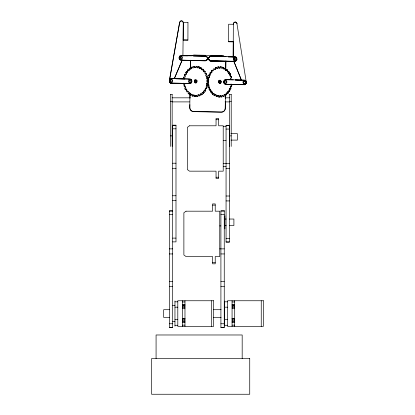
<?xml version="1.0" encoding="UTF-8"?>
<svg xmlns="http://www.w3.org/2000/svg" width="415" height="415" viewBox="0 0 415 415"><rect width="100%" height="100%" fill="white"/><g stroke="black" fill="none" stroke-linecap="round" stroke-linejoin="round"><path stroke-width="0.62" d="M187.969 22.566L187.912 40.079L183.197 40.042L183.254 22.529L187.99 22.669M233.204 57.254L233.272 41.78L228.561 41.749L228.618 24.236L233.329 24.272C233.09 22.54 235.528 21.015 236.576 22.758M233.183 57.151L233.329 24.272M182.901 56.087L183.311 23.11L182.782 21.456M189.971 93.468L189.785 107.615A3.792 3.792 5.2 0 0 193.504 111.443L221.403 112.014A3.74 3.735 5.2 0 0 225.226 108.331L225.407 94.184M190.288 69.03L190.397 60.673M189.863 104.575L189.821 107.791A3.792 3.792 5.2 0 0 193.54 111.625L221.439 112.19A3.74 3.735 5.2 0 0 225.262 108.512L225.34 102.08M189.946 98.148L190.013 93.002M190.329 68.568L190.438 60.206M225.719 70.389L225.833 61.389M225.392 98.22L225.433 95.004M225.75 70.571L225.874 60.922M195.569 95.315L196.7 95.372L195.569 95.315L195.527 96.576L194.417 96.488L194.459 95.227L193.364 95.004L193.141 96.228L192.052 95.772L193.141 96.228M195.953 67.572L194.822 67.51L195.953 67.572L195.994 66.307L197.12 66.504L195.994 66.307M198.38 66.659L199.47 67.116L198.38 66.659L198.152 67.884L197.058 67.661L197.099 66.4M208.641 80.287L207.697 80.209L207.625 81.573L208.589 81.755L207.059 81.62L208.019 81.802L207.946 83.166L207.007 83.088L207.946 83.166M219.696 95.803L220.827 95.86L219.696 95.803L219.654 97.063L218.544 96.975L218.586 95.715L217.491 95.492L217.268 96.716L216.179 96.259L217.268 96.716M220.08 68.06L218.949 67.998L220.08 68.06L220.121 66.799L221.247 66.991L220.121 66.799M221.226 66.888L221.185 68.148L222.264 68.267M171.271 79.633L171.291 79.052C172.92 79.275 173.081 81.905 171.603 82.476A1.152 1.152 0 0 1 170.721 82.435L169.865 81.252A2.085 2.085 0 0 1 169.896 80.277L170.01 79.976M181.002 56.616L181.018 56.035C182.647 56.258 182.808 58.889 181.329 59.459A1.152 1.152 0 0 1 180.447 59.418L179.591 58.235A2.085 2.085 0 0 1 179.628 57.26L179.903 56.751L179.638 56.393L180.432 56.357M190.122 80.012L190.143 79.431L190.495 79.514L191.32 80.406M196.046 80.225L195.807 79.597L196.985 80.572M219.914 80.666L219.934 80.09C221.558 80.313 221.719 82.938 220.246 83.508A1.152 1.152 0 0 1 219.364 83.472L218.508 82.289A2.085 2.085 0 0 1 218.539 81.314L218.809 80.749L218.549 80.443L219.348 80.411M225.558 80.728L225.578 80.152C227.207 80.375 227.368 83 225.89 83.571A1.152 1.152 0 0 1 225.008 83.534L224.152 82.352A2.085 2.085 0 0 1 224.183 81.376L224.453 80.811L224.193 80.505L224.992 80.474M235.087 57.835L235.108 57.254C236.758 57.493 236.856 60.108 235.43 60.735M245.12 80.858L244.43 80.531L244.409 81.112L245.109 81.485M191.829 81.807L191.87 81.184M246.147 83.062L246.157 82.284M196.694 81.387L196.591 82.071M218.954 81.988L218.964 81.584M220.822 81.874L220.381 82.964L219.66 83.104L219.213 82.704M207.298 58.987L207.355 58.339M207.324 59.148L207.381 58.494M233.349 24.376C233.225 22.939 234.849 21.404 236.187 22.384M236.877 59.713L236.934 59.06M246.266 82.388L245.706 84.027L244.445 84.733L231.197 84.494M169.362 80.858L169.424 80.204M169.393 81.013L179.633 22.54L180.53 21.144M196.757 81.366L196.627 82.035M220.884 81.854L220.588 82.772L219.639 83M220.853 82.227L220.853 81.537M223.649 81.957L224.209 80.271M206.805 84.333C209.181 85.117 205.404 84.504 206.986 82.984M206.826 84.437L207.007 83.088M208.662 80.391L208.823 78.938L207.91 78.637L208.195 77.32L209.129 77.724L208.195 77.32M231.056 83.923L230.953 84.925L231.866 85.225L230.932 84.821M179.264 58.857L179.083 57.623L179.752 56.046M208.678 58.396L209.004 57.218M208.709 58.551L208.802 57.908M183.783 78.15C186.164 78.933 182.346 78.321 184.068 76.827L185.002 77.232L185.37 75.852L184.525 75.338L185.017 74.114L185.884 74.731L185.017 74.114M183.804 78.253L184.068 76.827M192.067 95.875L192.295 94.646L191.253 94.169L190.859 95.31L189.863 94.708L190.257 93.562L189.318 92.841L188.763 93.868L189.318 92.841M200.684 67.676C203.06 69.367 199.957 66.234 200.263 68.719L199.226 68.236L199.449 67.012M208.823 78.938L207.931 78.741L208.216 77.423M207.448 86.055L206.52 85.651L207.448 86.055L207.718 84.634M216.194 96.363L216.423 95.139L215.38 94.656L214.986 95.798L213.99 95.196L214.384 94.049L213.445 93.328L212.89 94.355L213.445 93.328M222.279 68.371L222.507 67.147L223.597 67.603L222.507 67.147M224.811 68.169C227.187 69.855 224.084 66.722 224.391 69.206L223.353 68.724L223.576 67.5M231.575 86.543L230.647 86.138L231.575 86.543L231.845 85.122M206.504 88.774L205.638 88.156L206.504 88.774L206.997 87.549L206.151 87.036L206.52 85.651M209.108 77.621L209.497 76.339L208.652 75.826L209.144 74.601L210.011 75.219L209.144 74.601M209.129 77.724L209.497 76.339M230.258 87.42C232.483 88.727 228.898 87.332 230.647 86.138M230.278 87.524L230.667 86.242M191.818 81.755L191.382 82.803M246.105 82.855L245.67 83.903M245.976 83.597L246.137 83.01M195.009 80.577L195.294 80.904L195.009 80.577C194.277 81.511 195.46 83.28 196.451 82.227M196.663 81.688L196.243 82.497L195.304 82.502M218.985 81.688L219.136 81.065L219.421 81.397L219.338 80.354M207.287 58.935L206.805 60.025L205.466 60.699L180.805 60.191L179.892 59.781L179.254 58.806M207.313 59.096L206.831 60.18M236.866 59.661L236.384 60.751M169.621 79.649L169.434 80.256L179.612 22.431C179.825 20.563 182.538 20.148 183.093 22.047M196.715 81.682L196.254 82.476L195.382 82.481M223.721 81.356L224.608 79.913M170.326 80.479L170.389 80.214M196.585 80.909L195.745 80.23L194.827 80.972A1.484 1.478 0 0 0 194.806 81.646L194.874 81.916M194.915 80.821L194.837 81.029A1.484 1.478 0 0 0 194.817 81.703M218.964 81.516L219.032 81.252M234.138 58.681L234.2 58.422M169.911 80.334L169.911 79.405L170.705 79.374M194.422 80.878L194.536 80.583M185.391 75.955L184.545 75.442L185.038 74.218M200.263 68.719L200.663 67.572M189.863 94.708L190.257 93.562M203.641 69.855C202.048 72.137 204.86 69.336 202.759 69.02L202.204 70.047L201.259 69.326L201.659 68.179M209.518 76.443L208.672 75.929L209.165 74.705M206.483 88.67L206.976 87.446L206.151 87.036M224.79 68.06L224.375 69.103L223.353 68.724M213.99 95.196L214.405 94.153L213.46 93.432M225.786 68.667L225.387 69.813L226.31 70.431L226.886 69.507L227.768 70.343L227.213 71.364M230.631 89.261L229.765 88.644L230.631 89.261L231.103 87.933M179.202 57.083L180.167 55.724M174.31 78.575L182.086 60.253M174.331 78.679L182.361 59.77M208.812 57.96L209.03 57.374M185.863 74.627L186.449 73.465L185.697 72.76L186.376 71.676L187.124 72.381L187.881 71.385L187.258 70.508L188.094 69.611C188.405 71.593 190.516 69.621 189.147 68.683L190.106 67.998L190.599 69.108L191.59 68.439L190.599 69.108M185.884 74.731L186.449 73.465M210.011 75.219L210.576 73.953L209.824 73.248L210.504 72.163L211.251 72.869L212.008 71.873L211.385 71.001L212.221 70.099L212.843 70.97L213.767 70.28L213.274 69.17L214.233 68.485L214.726 69.596L215.717 68.926L214.705 69.492M200.943 93.883C198.51 95.466 201.607 92.504 201.415 94.89L202.375 94.205L201.882 93.095L202.785 92.301L203.428 93.276L204.258 92.374C202.805 91.72 204.486 89.36 205.145 91.212L205.819 90.128L205.052 89.318L205.638 88.156M205.072 89.422L205.658 88.26M226.932 92.893C224.852 95.045 227.27 91.378 227.555 93.764L228.39 92.861C226.932 92.208 228.613 89.847 229.272 91.699L229.946 90.615L229.179 89.806L229.765 88.644M229.199 89.91L229.786 88.748M170.399 80.271L170.778 80.36L170.695 79.317M189.629 80.738L189.344 80.411L189.162 80.806A1.484 1.478 0 0 0 189.141 81.48C189.857 84.012 192.503 80.391 190.112 79.955M234.216 58.474L234.594 58.562L234.511 57.519L233.733 57.664M225.065 81.459L224.78 81.127L224.598 81.522A1.484 1.478 0 0 0 224.577 82.196C225.319 84.727 227.928 81.107 225.547 80.676M189.556 79.753L188.758 79.789L189.017 80.09L188.747 80.655A2.085 2.085 0 0 0 188.711 81.631L189.126 82.528M195.221 79.924L194.422 79.955L194.682 80.256L194.412 80.826A2.085 2.085 0 0 0 194.376 81.797L195.237 82.979A1.152 1.152 0 0 0 196.119 83.021L197.089 81.812L196.975 80.515M233.723 57.612L233.977 57.913L233.712 58.479A2.085 2.085 0 0 0 233.676 59.454L233.78 59.817M233.832 58.235L233.977 57.913M243.844 80.852L243.045 80.889L243.299 81.19L243.034 81.755A2.085 2.085 0 0 0 242.998 82.73L243.859 83.913A1.152 1.152 0 0 0 244.736 83.955L245.068 83.778M191.647 82.289L191.019 83.161L190.127 83.477L170.721 83.073M245.934 83.389L245.301 84.261L244.414 84.572L225.501 84.312L224.551 83.934M243.429 84.38L244.86 84.619L245.965 83.545M195.102 80.676L194.827 81.501L195.107 82.32M220.697 82.455L219.883 83.042M191.294 82.108L190.791 82.735M236.042 60.284L236.26 59.931M245.364 83.56L245.581 83.208M186.465 73.569L185.718 72.864L186.376 71.676M186.185 90.812L186.89 90.045L186.185 90.812L186.937 91.943L187.627 91.072L188.436 92.011L187.86 92.929L188.763 93.868M210.576 73.953L209.845 73.351L210.504 72.163M205.145 91.212L205.799 90.024L205.052 89.318M212.89 94.355L212.008 93.52L212.563 92.498L211.754 91.565L211.064 92.431L211.754 91.565M212.008 93.52L212.563 92.498M226.331 70.534L226.886 69.507M227.768 70.343L227.192 71.261L228.022 72.298L228.732 71.536L228.022 72.298M229.272 91.699L229.926 90.511L229.179 89.806M207.126 59.651L206.442 60.549M169.626 79.701L170.321 78.814M169.657 79.856L169.953 79.332M209.015 57.27L209.751 56.445M209.041 57.426L209.368 56.928M212.008 71.873L211.271 72.973L210.524 72.267M203.641 91.502L204.398 90.506M227.768 91.99L228.525 90.994M186.392 71.779L187.144 72.485L187.902 71.489L187.279 70.617L188.094 69.611M204.585 70.944L203.895 71.811L204.585 70.944L205.337 72.075L204.605 71.048M205.316 71.971L204.626 72.838L205.275 73.948L206.089 73.372L205.275 73.948M212.029 71.977L211.406 71.105L212.221 70.099M203.428 93.276L204.242 92.27L203.62 91.399M210.395 89.526L211.038 90.641L210.332 91.404L211.017 90.537L210.374 89.422L209.554 90.003L210.374 89.422M229.402 74.441L230.195 73.756L229.402 74.441L228.732 73.222L229.443 72.459L228.712 71.432M228.753 73.325L229.443 72.459M227.555 93.764L228.369 92.758L227.747 91.886M245.69 84.006L244.435 84.681M245.078 83.835L245.711 82.746L245.592 81.449M196.419 82.206L195.756 82.549M206.794 59.973L205.456 60.642L180.795 60.139L179.519 59.319M236.374 60.699L235.051 61.42L210.389 60.912L209.471 60.502M169.932 79.229L171.265 78.523L190.049 79.026L191.336 79.69M235.554 60.128L236.026 58.707L235.077 57.778M188.716 70.483L189.619 69.689M201.903 93.199L202.805 92.405M209.347 56.824L210.711 56.238L235.061 56.725L236 57.042L236.695 57.95M209.373 56.98L209.782 56.601M189.639 69.793L189.167 68.786L190.106 67.998M184.872 88.333C187.035 87.046 183.451 88.68 185.448 89.619L186.268 89.038M205.809 75.027C207.962 73.74 204.419 75.374 206.286 76.376L207.163 75.904L206.286 76.376M209.02 88.924L209.819 88.239L209.02 88.924L209.575 90.107M201.415 94.89L202.375 94.205M230.756 74.939L229.957 75.623L230.756 74.939L230.195 73.756M225.542 95.377C227.845 93.334 224.806 96.773 225.049 94.267L224.059 94.936L225.07 94.371M191.009 83.109L190.117 83.425L171.203 83.161L172.163 82.922M235.746 60.502L235.414 60.678A1.152 1.152 0 0 1 234.537 60.637L234.081 60.294M195.294 80.494L196.435 80.671M219.4 80.878L220.116 80.759L220.562 81.158M219.421 80.982L220.365 80.977M206.431 60.497L205.487 60.803L181.967 60.336L205.487 60.803M235.544 60.071L234.859 60.201L234.257 59.713M224.614 79.965L225.553 79.623L244.336 80.126L245.244 80.448M192.337 66.903L191.305 67.443L192.337 66.903C191.87 68.833 194.723 67.977 193.597 66.54L194.718 66.467L193.597 66.54M216.464 67.391L215.432 67.936L216.464 67.391L216.786 68.594L217.87 68.283L217.725 67.028L218.845 66.955L217.725 67.028M184.623 83.882L183.689 84.032L184.623 83.882L184.893 85.319L184.001 85.692L184.872 85.215M185.23 86.507C182.984 87.653 186.408 85.464 185.713 87.856M206.623 77.569C208.953 76.791 205.155 77.652 206.898 79.006L207.811 78.746L206.898 79.006M208.107 86.076C210.447 85.298 206.608 86.159 208.486 87.472L209.357 86.994L208.486 87.472M231.29 76.391L230.398 76.765L231.29 76.391L231.663 77.787L230.771 78.16L231.643 77.683M199.184 95.984C201.768 94.563 198.152 97.157 198.858 94.781L197.779 95.092L197.924 96.347L196.803 96.42L197.924 96.347M223.312 96.472C225.895 95.051 222.279 97.644 222.985 95.268L221.906 95.58L222.051 96.835L220.93 96.908L222.051 96.835M180.177 55.776L191.455 55.812M209.788 56.653L219.136 56.642M244.866 84.437L225.49 84.261M207.023 80.256C209.451 80.033 205.539 80.017 207.08 81.724M207.671 83.166C210.099 82.948 206.146 82.933 207.837 84.629L208.75 84.37L207.837 84.629M231.025 79.493C233.396 78.933 229.651 80.199 230.75 78.056M235.528 61.29L210.379 60.86M180.987 20.921L182.413 21.186M170.788 78.642L173.869 78.642M171.722 83.249L171.234 83.322L183.855 83.545M225.075 79.742L233.334 79.882M210.229 56.316L226.201 56.653M170.503 94.641L172.158 94.641M229.562 94.641L231.217 94.641M172.158 97.821L190.22 97.821M225.049 97.821L229.562 97.821M170.503 101.286L172.158 101.286M229.562 101.286L231.217 101.286M172.158 101.898L189.577 101.898M225.049 101.898L229.562 101.898M216.049 119.712L218.684 119.712M172.656 125.408L175.991 125.408M226.061 125.662L229.402 125.662M223.213 126.285L226.061 126.285M172.656 128.811L175.991 128.811M226.061 129.065L229.402 129.065M230.937 133.64L237.364 133.64L237.364 140.104L230.937 140.104M170.503 135.876L172.158 135.876M229.562 135.876L231.217 135.876M223.213 140.503L226.061 140.503M172.656 163.22L175.991 163.22M223.213 163.479L229.402 163.479M223.213 166.482L226.061 166.482M172.656 168.293L175.991 168.293M226.061 168.547L229.402 168.547M216.049 177.231L218.684 177.231M172.656 195.756L175.991 195.756M226.061 196.01L229.402 196.01M172.656 200.668L175.991 200.668M226.061 200.922L229.402 200.922M212.584 205.114L215.219 205.114M172.656 210.815L169.315 210.815L169.315 327.528L172.656 327.528L172.656 125.164L175.991 125.164L175.991 241.878L172.656 241.878M169.315 211.053L172.656 211.053M220.91 211.053L224.25 211.053M169.315 214.462L172.656 214.462M220.91 214.462L224.25 214.462M224.899 219.037L226.185 219.037M229.402 219.037L233.899 219.037L233.899 225.506L229.402 225.506M224.899 225.506L226.185 225.506M219.753 225.905L220.889 225.905M172.656 238.111L175.991 238.111M226.061 238.371L229.402 238.371M226.061 241.929L229.402 241.929M169.315 248.87L172.656 248.87M219.753 248.881L224.25 248.87M169.315 253.944L172.656 253.944M220.91 253.944L224.25 253.944M212.584 262.633L215.219 262.633M169.315 281.401L172.656 281.401M220.91 281.401L224.25 281.401M169.315 286.319L172.656 286.319M220.91 286.319L224.25 286.319M174.959 301.819L177.802 301.819M224.691 301.819L227.534 301.819M182.335 301.975L184.971 301.975M232.068 301.975L234.703 301.975M182.335 304.843L184.971 304.843M232.068 304.843L234.703 304.843M182.335 304.926L184.971 304.926M232.068 304.926L234.703 304.926M182.335 305.596L184.971 305.596M232.068 305.596L234.703 305.596M172.656 305.673L174.959 305.673M182.335 306.592L184.971 306.592M232.068 306.592L234.703 306.592M174.959 307.178L177.802 307.178M224.691 307.178L227.534 307.178M182.335 307.676L184.971 307.676M232.068 307.676L234.703 307.676M182.335 308.687L184.971 308.724M232.068 308.687L234.703 308.724M169.439 309.704L163.655 309.704L163.655 317.397L169.439 317.397M213.388 309.704L221.102 309.704M213.388 317.397L221.102 317.397M182.335 318.378L184.971 318.378M232.068 318.378L234.703 318.378M182.335 318.813L184.971 318.813M232.068 318.813L234.703 318.813M174.959 319.477L177.802 319.477M224.691 319.477L227.534 319.477M182.335 319.861L184.971 319.861M232.068 319.861L234.703 319.861M182.335 320.945L184.971 320.945M232.068 320.945L234.703 320.945M172.656 321.428L174.959 321.428M182.335 321.9L184.971 321.9M232.068 321.9L234.703 321.9M182.335 322.17L184.971 322.17M232.068 322.17L234.703 322.17M169.315 323.762L172.656 323.762M220.91 323.762L224.25 323.762M182.335 325.127L184.971 325.127M232.068 325.127L234.703 325.127M174.959 325.282L177.802 325.282M224.691 325.282L227.534 325.282M169.315 327.326L172.656 327.326M220.91 327.326L224.25 327.326M183.176 39.939L187.912 40.079M234.584 61.441L209.928 60.886M233.951 61.482L210.421 61.072L209.492 60.606L208.844 59.578M191.938 55.792A3.74 3.735 5.2 0 1 194.241 55.06L222.139 55.626A3.792 3.792 5.2 0 1 224.79 56.777M193.297 55.345A3.74 3.735 5.2 0 1 194.277 55.237L202.515 55.403M210.758 55.569L222.139 55.626M181.127 55.517L205.477 56.004L206.815 56.746M193.39 55.859L205.975 56.139M228.131 56.699L235.072 56.777L236.4 57.467M183.093 55.719L187.606 55.823M193.411 55.963L205.508 56.16L206.457 56.528M210.742 56.393L221.703 56.653M228.151 56.803L233.313 56.928M228.162 56.855L233.323 56.98M235.279 79.934L244.814 80.24M235.3 80.038L241.141 80.245M175.81 78.694L189.411 79.058M175.83 78.798L184.898 79.042M194.402 96.384L195.527 96.576M180.992 56.559C183.373 56.99 180.758 60.611 180.017 58.084A1.484 1.478 0 0 1 180.043 57.41L180.219 57.016L180.504 57.343M219.903 80.614L220.412 80.842M195.787 80.178L196.736 81.107M171.26 79.576C173.646 80.007 171.032 83.628 170.29 81.096A1.484 1.478 0 0 1 170.311 80.422M169.911 82.611L171.245 83.374M218.99 82.352C219.411 83.763 221.335 82.865 220.785 81.573M195.574 82.601L195.221 82.372M200.248 68.615L199.226 68.236M216.438 95.243L215.38 94.656M190.957 79.353L190.049 79.026M243.449 84.484C245.099 85.62 246.78 83.368 246.204 81.786M244.653 81.101C246.681 81.957 244.036 84.919 243.423 82.58A1.484 1.478 0 0 1 243.449 81.905L243.631 81.511L243.916 81.838M225.013 84.224L223.877 83.067M170.269 82.834L170.731 83.125M170.295 82.99L170.747 83.228M189.328 82.668L189.572 82.813A1.152 1.152 0 0 0 190.454 82.855L191.424 81.646L191.31 80.349M213.969 95.092L214.986 95.798M189.842 94.604L190.859 95.31M209.897 60.73L208.838 59.527M219.525 83.026L218.933 82.134A1.484 1.478 0 0 1 218.954 81.459M202.183 69.943L201.259 69.326M189.333 92.944L190.278 93.666M245.234 80.396L245.623 80.79M219.431 82.99L219.063 82.466M226.906 69.611L227.788 70.446M228.504 90.89L229.251 91.596M203.656 69.959L202.759 69.02M211.987 93.417L212.869 94.252M204.377 90.403L205.124 91.108M206.447 56.476L206.846 56.902M170.275 82.886L169.59 81.968M245.109 80.806L245.607 81.506M209.108 60.092L209.492 60.606M203.065 70.773L203.895 71.811M211.769 91.668L212.584 92.602M209.497 57.519L209.248 57.275M169.922 79.462L170.166 79.711M233.904 60.045L234.091 60.346M228.732 71.536L229.464 72.563M226.912 92.789L227.534 93.66M210.312 91.3L211.064 92.431M188.114 69.715L188.737 70.586M202.785 92.301L203.407 93.173M245.613 80.738L245.913 81.241M191.325 79.639L191.626 80.142M220.541 81.055L220.713 81.397M236.555 22.654L237.058 23.8M206.81 56.694L207.116 57.229M206.836 56.85L207.147 57.384M220.604 80.982L220.77 81.299M169.6 82.02L169.922 82.663M228.732 73.222L229.381 74.332M186.911 90.154L186.247 88.934L185.448 89.619M233.77 59.765L233.915 60.102M209.295 59.428L209.43 59.708M188.815 81.999L188.95 82.279M230.216 73.86L230.771 75.042M226.009 93.583L226.502 94.693M206.068 73.263L206.644 74.555M208.999 88.82L209.554 90.003M200.922 93.78L201.394 94.781M234.268 59.77L234.102 59.303A1.484 1.478 0 0 1 234.127 58.629M233.904 61.441L241.597 80.572M233.681 60.948L241.374 80.079M229.936 75.52L230.413 76.868M209.357 86.994L209.84 88.343M245.903 81.19L246.1 81.765M245.929 81.345L246.126 81.921M191.616 80.09L191.813 80.666M220.692 81.293L220.806 81.677M218.97 82.186L219.084 82.569M196.565 80.806L196.679 81.19M194.858 81.802L194.957 82.082M236.856 23.136L246.225 81.89M236.69 57.898L236.944 59.112M207.106 57.177L207.329 57.944M223.695 82.507L223.882 83.119M220.759 81.241L220.863 81.594M196.632 80.754L196.767 81.423M169.408 81.407L169.626 82.18M231.305 76.495L231.663 77.787M224.038 94.833L224.359 96.031M215.416 67.827L215.738 69.03M207.163 75.904L207.536 77.299M199.911 94.34L200.232 95.543M191.284 67.339L191.611 68.542M183.98 85.589L184.359 86.984M208.688 58.951L208.875 59.734M233.272 41.78L228.561 41.749M217.87 68.283L216.786 68.594M222.985 95.268L221.906 95.58M219.654 97.063L218.544 96.975M218.586 95.715L217.491 95.492M198.152 67.884L197.058 67.661M198.858 94.781L197.779 95.092M194.459 95.227L193.364 95.004M192.295 94.646L191.253 94.169M188.436 92.011L187.627 91.072M208.75 84.37L209.02 85.806M246.09 81.714L246.199 82.492M191.803 80.614L191.88 81.236M218.933 81.885L218.99 82.289M196.658 81.086L196.71 81.49M218.824 66.851L218.97 68.107M220.806 95.756L220.946 97.011M207.811 78.746L207.977 80.209M194.697 66.364L194.843 67.614M196.679 95.268L196.819 96.524M183.591 83.13L183.705 84.136M207.293 57.737L207.391 58.546M223.638 81.905L223.706 82.559M169.351 80.806L169.445 81.615M243.833 80.8L243.906 81.781M224.982 80.417L225.055 81.402M195.211 79.867L195.283 80.852M189.546 79.701L189.619 80.686M180.421 56.3L180.494 57.286M208.667 58.344L208.729 59.158M179.093 57.675L179.114 58.282M208.569 81.651L208.626 83.119M261.248 300.751L261.248 326.351M242.178 358.56L242.178 334.978L156.076 334.978L156.076 358.56M234.703 300.751L234.703 326.351M232.068 300.751L232.068 326.351M231.217 94.428L231.217 146.422M229.562 94.428L229.562 146.422M224.899 215.655L224.899 228.888M224.691 300.953L224.691 326.149M211.515 300.751L211.515 326.351M184.971 300.751L184.971 326.351M182.335 300.751L182.335 326.351M174.959 300.953L174.959 326.149M172.158 94.428L172.158 146.422M170.503 94.428L170.503 146.422M192.384 55.703A3.74 3.735 5.2 0 1 192.83 55.496M223.146 55.952A3.792 3.792 5.2 0 1 224.458 56.627M189.505 125.787L187.347 127.358L187.347 169.585L189.505 171.162L216.049 171.162L216.049 178.424L218.684 178.424L218.684 171.162L223.213 171.162L223.213 125.787L218.684 125.787L218.684 118.524L216.049 118.524L216.049 125.787L189.505 125.787M186.039 211.188L183.881 212.76L183.881 254.986L186.039 256.558L212.584 256.558L212.584 263.821L215.219 263.821L215.219 256.558L219.753 256.558L219.753 211.188L215.219 211.188L215.219 203.926L212.584 203.926L212.584 211.188L186.039 211.188M229.402 125.423L226.061 125.423L226.061 242.137L229.402 242.137L229.402 125.423M224.25 210.815L220.91 210.815L220.91 327.528L224.25 327.528L224.25 210.815M213.673 300.751L177.802 300.751L177.802 326.351L213.673 326.351L213.673 300.751M263.406 300.751L227.534 300.751L227.534 326.351L263.406 326.351L263.406 300.751M249.737 358.56L151.594 358.56L151.594 394.25L249.737 394.25L249.737 358.56"/></g></svg>
